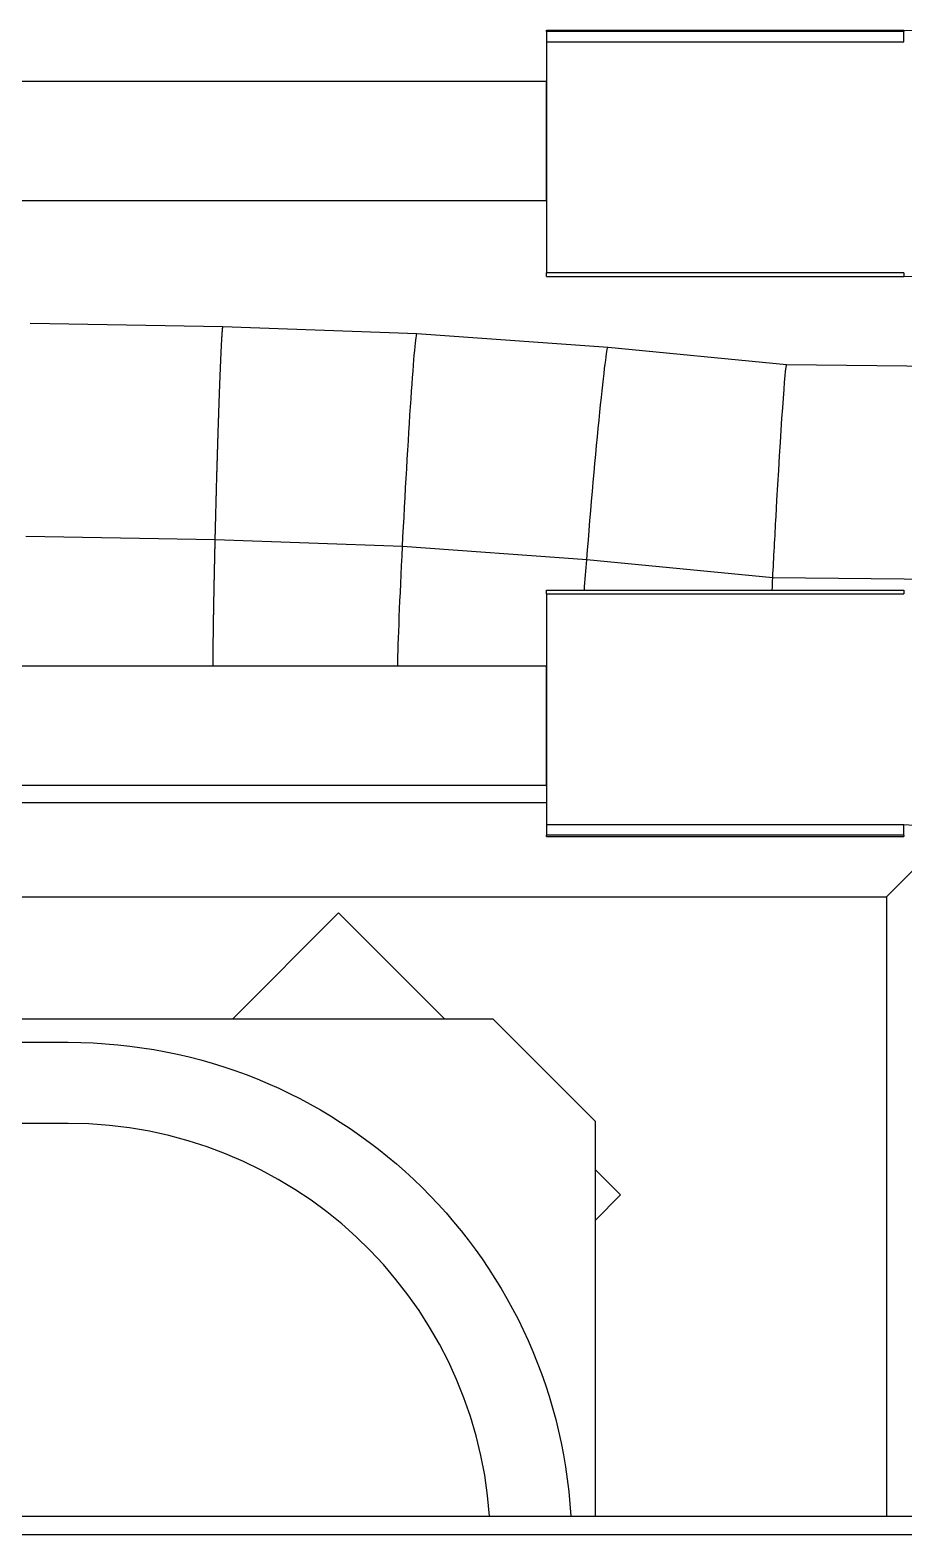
# Model space of a CAD drawing. Header units: millimetres. Extents: x -107267 to 109426, y -98906 to 83910.
# Drawn here: x 61703 to 61889.2, y 3534.8 to 3855.5 of the extents above; entities that cross this region are included whole.
import ezdxf

# ---------------------------------------------------------------- set-up
doc = ezdxf.new("R2010")
doc.units = ezdxf.units.MM
doc.layers.add('Top (Plan) View-HVACG_dwg', color=254, linetype='Continuous')
doc.layers.add('Top (Plan) View-Paredes', color=254, linetype='Continuous')

# ---------------------------------------------------------------- blocks, each defined once
blk = doc.blocks.new('*U232')
at = {"layer": 'Top (Plan) View-HVACG_dwg', "color": 0, "linetype": 'ByBlock', "lineweight": -2}
for p, q in [((160818.44, 165057.19), (160818.44, 165057.48)), ((160818.44, 165057.48), (160894.64, 165057.48)), ((160818.44, 165057.19), (160818.44, 165054.99)), ((160894.64, 165057.19), (160818.44, 165057.19)), ((160894.64, 165057.48), (160894.64, 165057.19)), ((160894.64, 165054.99), (160894.64, 165057.19)), ((160818.44, 165054.99), (160818.44, 165005.74)), ((160818.44, 165054.99), (160894.64, 165054.99)), ((160818.44, 165046.52), (160313.92, 165046.52)), ((160818.44, 165021.12), (160818.44, 165046.52)), ((160818.44, 165021.12), (160313.92, 165021.12)), ((160818.44, 165004.94), (160818.44, 165005.74)), ((160894.64, 165005.74), (160818.44, 165005.74)), ((160818.44, 165004.94), (160894.64, 165004.94)), ((160894.64, 165005.74), (160894.64, 165004.94)), ((160708.39, 164995.01), (160749.51, 164994.29)), ((160749.51, 164994.29), (160790.86, 164992.82)), ((160790.86, 164992.82), (160831.61, 164989.9)), ((160831.61, 164989.9), (160869.65, 164986.21)), ((160869.65, 164986.21), (160907.8, 164985.81)), ((160747.85, 164948.83), (160707.47, 164949.54)), ((160787.77, 164947.41), (160747.85, 164948.83)), ((160827.05, 164944.6), (160787.77, 164947.41)), ((160866.7, 164940.75), (160827.05, 164944.6)), ((160909.34, 164940.31), (160866.7, 164940.75)), ((160818.44, 164937.31), (160818.44, 164938.11)), ((160818.44, 164938.11), (160894.64, 164938.11)), ((160818.44, 164937.31), (160818.44, 164888.06)), ((160818.44, 164937.31), (160894.64, 164937.31)), ((160894.64, 164938.11), (160894.64, 164937.31)), ((160818.44, 164921.92), (160313.92, 164921.92)), ((160818.44, 164896.52), (160818.44, 164921.92)), ((160313.92, 164896.52), (160818.44, 164896.52)), ((160818.44, 164892.75), (160291.67, 164892.75)), ((160818.44, 164888.06), (160818.44, 164885.85)), ((160894.64, 164888.06), (160818.44, 164888.06)), ((160818.44, 164885.57), (160818.44, 164885.85)), ((160894.64, 164885.85), (160818.44, 164885.85)), ((160894.64, 164885.85), (160894.64, 164888.06)), ((160894.64, 164885.85), (160894.64, 164885.57)), ((160818.44, 164885.57), (160894.64, 164885.57)), ((160902.18, 164884.01), (160890.93, 164872.75)), ((160291.28, 164872.75), (160890.93, 164872.75)), ((160890.93, 164872.75), (160890.93, 164740.72)), ((160751.59, 164846.72), (160774.16, 164869.29)), ((160774.16, 164869.29), (160796.73, 164846.72)), ((160228.73, 164846.72), (160807.04, 164846.72)), ((160807.04, 164846.72), (160828.84, 164824.92)), ((160516.34, 164841.72), (160716.54, 164841.72)), ((160828.84, 164824.92), (160828.84, 164740.72)), ((160716.54, 164824.42), (160516.34, 164824.42)), ((160828.84, 164814.61), (160834.27, 164809.18)), ((160834.27, 164809.18), (160828.84, 164803.75))]:
    blk.add_line(p, q, dxfattribs=at)
at = {"layer": 'Top (Plan) View-HVACG_dwg', "color": 0, "linetype": 'ByBlock', "lineweight": -2, "extrusion": (0, 0, -1)}
for centre, radius, end in [((-160894.64, 164866.52), 190.95, 180), ((-160716.54, 164734.42), 107.3, 176.634)]:
    blk.add_arc(centre, radius, 90, end, dxfattribs=at)
at = {"layer": 'Top (Plan) View-HVACG_dwg', "color": 0, "linetype": 'ByBlock', "lineweight": -2}
for centre, radius, start in [((160894.64, 164866.52), 138.41, 0), ((160894.64, 164866.52), 21.53, 0), ((160716.54, 164734.42), 90, 4.014)]:
    blk.add_arc(centre, radius, start, 90, dxfattribs=at)
at = {"layer": 'Top (Plan) View-HVACG_dwg', "color": 0, "linetype": 'ByBlock', "lineweight": -2, "extrusion": (0, 0, -1)}
for centre, major_axis, ratio, start_param, end_param in [((160788.85, 164955.37), (2.01, 37.45), 0.017746, -1.785829, 0.000321), ((160867.65, 164948.72), (-2.01, -37.48), 0.014222, 1.706854, 3.140977), ((160867.65, 164948.72), (2.01, 37.48), 0.014222, -1.786039, -1.434739), ((160788.85, 164955.37), (2.01, 37.45), 0.017746, 3.607388, 4.497356), ((160828.45, 164952.53), (3.15, 37.37), 0.02007, 4.31461, 4.496784), ((160867.65, 164948.72), (-2.01, -37.48), 0.014222, 1.282933, 1.355554)]:
    blk.add_ellipse(centre, major_axis=major_axis, ratio=ratio, start_param=start_param, end_param=end_param, dxfattribs=at)
at = {"layer": 'Top (Plan) View-HVACG_dwg', "color": 0, "linetype": 'ByBlock', "lineweight": -2, "extrusion": (-2.79162e-19, -7.19149e-19, -1)}
blk.add_ellipse((160828.45, 164952.53), major_axis=(3.15, 37.37), ratio=0.02007, start_param=-1.786402, end_param=0.000252, dxfattribs=at)
at = {"layer": 'Top (Plan) View-HVACG_dwg', "color": 0, "linetype": 'ByBlock', "lineweight": -2}
for points, knots in [([(160747.85, 164948.83), (160747.85, 164948.98), (160747.86, 164949.28), (160747.87, 164949.73), (160747.88, 164950.17), (160747.89, 164950.62), (160747.9, 164951.08), (160747.92, 164951.53), (160747.93, 164951.98), (160747.94, 164952.43), (160747.95, 164952.89), (160747.96, 164953.34), (160747.97, 164953.8), (160747.98, 164954.25), (160748, 164954.71), (160748.01, 164955.16), (160748.02, 164955.62), (160748.03, 164956.07), (160748.04, 164956.53), (160748.06, 164956.99), (160748.07, 164957.44), (160748.08, 164957.9), (160748.09, 164958.36), (160748.1, 164958.81), (160748.12, 164959.27), (160748.13, 164959.72), (160748.14, 164960.18), (160748.15, 164960.63), (160748.17, 164961.09), (160748.18, 164961.54), (160748.19, 164961.99), (160748.21, 164962.44), (160748.22, 164962.89), (160748.23, 164963.34), (160748.24, 164963.79), (160748.26, 164964.24), (160748.27, 164964.69), (160748.28, 164965.13), (160748.3, 164965.58), (160748.31, 164966.02), (160748.32, 164966.46), (160748.34, 164966.9), (160748.35, 164967.34), (160748.36, 164967.78), (160748.38, 164968.21), (160748.39, 164968.65), (160748.4, 164969.08), (160748.42, 164969.51), (160748.43, 164969.94), (160748.44, 164970.37), (160748.46, 164970.79), (160748.47, 164971.21), (160748.48, 164971.63), (160748.5, 164972.05), (160748.51, 164972.47), (160748.52, 164972.88), (160748.54, 164973.29), (160748.55, 164973.7), (160748.56, 164974.11), (160748.57, 164974.51), (160748.59, 164974.91), (160748.6, 164975.31), (160748.61, 164975.71), (160748.63, 164976.1), (160748.64, 164976.49), (160748.65, 164976.88), (160748.67, 164977.26), (160748.68, 164977.64), (160748.69, 164978.02), (160748.71, 164978.39), (160748.72, 164978.77), (160748.73, 164979.13), (160748.75, 164979.5), (160748.76, 164979.86), (160748.77, 164980.22), (160748.79, 164980.57), (160748.8, 164980.92), (160748.81, 164981.27), (160748.82, 164981.62), (160748.84, 164981.96), (160748.85, 164982.29), (160748.86, 164982.63), (160748.87, 164982.95), (160748.89, 164983.28), (160748.9, 164983.6), (160748.91, 164983.92), (160748.92, 164984.23), (160748.94, 164984.54), (160748.95, 164984.85), (160748.96, 164985.15), (160748.97, 164985.44), (160748.99, 164985.74), (160749, 164986.02), (160749.01, 164986.31), (160749.02, 164986.59), (160749.03, 164986.86), (160749.04, 164987.13), (160749.06, 164987.4), (160749.07, 164987.66), (160749.08, 164987.92), (160749.09, 164988.17), (160749.1, 164988.42), (160749.11, 164988.66), (160749.12, 164988.9), (160749.14, 164989.13), (160749.15, 164989.36), (160749.16, 164989.58), (160749.17, 164989.8), (160749.18, 164990.02), (160749.19, 164990.23), (160749.2, 164990.43), (160749.21, 164990.63), (160749.22, 164990.82), (160749.23, 164991.01), (160749.24, 164991.2), (160749.25, 164991.38), (160749.26, 164991.55), (160749.27, 164991.72), (160749.28, 164991.88), (160749.29, 164992.04), (160749.3, 164992.19), (160749.31, 164992.34), (160749.32, 164992.49), (160749.33, 164992.62), (160749.33, 164992.75), (160749.34, 164992.88), (160749.35, 164993), (160749.36, 164993.12), (160749.37, 164993.23), (160749.38, 164993.33), (160749.38, 164993.43), (160749.39, 164993.53), (160749.4, 164993.62), (160749.41, 164993.7), (160749.42, 164993.78), (160749.42, 164993.85), (160749.43, 164993.92), (160749.44, 164993.98), (160749.44, 164994.04), (160749.45, 164994.09), (160749.46, 164994.13), (160749.47, 164994.17), (160749.47, 164994.2), (160749.48, 164994.23), (160749.48, 164994.26), (160749.49, 164994.27), (160749.5, 164994.28), (160749.5, 164994.29), (160749.5, 164994.29), (160749.51, 164994.29)], [0, 0, 0, 0, 0.003876, 0.0077519, 0.0116279, 0.0155039, 0.0193798, 0.0232558, 0.0271318, 0.0310078, 0.0348837, 0.0387597, 0.0426357, 0.0465116, 0.0503876, 0.0542636, 0.0581395, 0.0620155, 0.0658915, 0.0697674, 0.0736434, 0.0775194, 0.0813953, 0.0852713, 0.0891473, 0.0930233, 0.0968992, 0.1007752, 0.1046512, 0.1085271, 0.1124031, 0.1162791, 0.120155, 0.124031, 0.127907, 0.1317829, 0.1356589, 0.1395349, 0.1434109, 0.1472868, 0.1511628, 0.1550388, 0.1589147, 0.1627907, 0.1666667, 0.1705426, 0.1744186, 0.1782946, 0.1821705, 0.1860465, 0.1899225, 0.1937984, 0.1976744, 0.2015504, 0.2054264, 0.2093023, 0.2131783, 0.2170543, 0.2209302, 0.2248062, 0.2286822, 0.2325581, 0.2364341, 0.2403101, 0.244186, 0.248062, 0.251938, 0.255814, 0.2596899, 0.2635659, 0.2674419, 0.2713178, 0.2751938, 0.2790698, 0.2829457, 0.2868217, 0.2906977, 0.2945736, 0.2984496, 0.3023256, 0.3062016, 0.3100775, 0.3139535, 0.3178295, 0.3217054, 0.3255814, 0.3294574, 0.3333333, 0.3372093, 0.3410853, 0.3449612, 0.3488372, 0.3527132, 0.3565891, 0.3604651, 0.3643411, 0.3682171, 0.372093, 0.375969, 0.379845, 0.3837209, 0.3875969, 0.3914729, 0.3953488, 0.3992248, 0.4031008, 0.4069767, 0.4108527, 0.4147287, 0.4186047, 0.4224806, 0.4263566, 0.4302326, 0.4341085, 0.4379845, 0.4418605, 0.4457364, 0.4496124, 0.4534884, 0.4573643, 0.4612403, 0.4651163, 0.4689922, 0.4728682, 0.4767442, 0.4806202, 0.4844961, 0.4883721, 0.4922481, 0.496124, 0.5, 0.503876, 0.5077519, 0.5116279, 0.5155039, 0.5193798, 0.5232558, 0.5271318, 0.5310078, 0.5348837, 0.5387597, 0.5426357, 0.5465116, 0.5503876, 0.5542636, 0.5581395, 0.5620155, 0.5658915, 0.5683447, 0.5683447, 0.5683447, 0.5683447]), ([(160747.42, 164921.92), (160747.42, 164921.96), (160747.42, 164922.04), (160747.42, 164922.19), (160747.42, 164922.37), (160747.42, 164922.55), (160747.42, 164922.74), (160747.42, 164922.94), (160747.42, 164923.13), (160747.42, 164923.34), (160747.42, 164923.55), (160747.42, 164923.76), (160747.42, 164923.98), (160747.42, 164924.2), (160747.42, 164924.43), (160747.42, 164924.66), (160747.42, 164924.9), (160747.43, 164925.14), (160747.43, 164925.39), (160747.43, 164925.64), (160747.43, 164925.89), (160747.43, 164926.15), (160747.44, 164926.42), (160747.44, 164926.69), (160747.44, 164926.96), (160747.44, 164927.24), (160747.45, 164927.53), (160747.45, 164927.81), (160747.45, 164928.1), (160747.46, 164928.4), (160747.46, 164928.7), (160747.47, 164929), (160747.47, 164929.31), (160747.47, 164929.63), (160747.48, 164929.94), (160747.48, 164930.26), (160747.49, 164930.59), (160747.49, 164930.91), (160747.5, 164931.25), (160747.5, 164931.58), (160747.51, 164931.92), (160747.51, 164932.27), (160747.52, 164932.61), (160747.52, 164932.96), (160747.53, 164933.32), (160747.54, 164933.67), (160747.54, 164934.04), (160747.55, 164934.4), (160747.55, 164934.77), (160747.56, 164935.14), (160747.57, 164935.51), (160747.58, 164935.89), (160747.58, 164936.27), (160747.59, 164936.65), (160747.6, 164937.04), (160747.6, 164937.43), (160747.61, 164937.82), (160747.62, 164938.22), (160747.63, 164938.62), (160747.63, 164939.02), (160747.64, 164939.42), (160747.65, 164939.82), (160747.66, 164940.23), (160747.67, 164940.64), (160747.68, 164941.06), (160747.68, 164941.47), (160747.69, 164941.89), (160747.7, 164942.31), (160747.71, 164942.73), (160747.72, 164943.16), (160747.73, 164943.58), (160747.74, 164944.01), (160747.75, 164944.44), (160747.76, 164944.87), (160747.77, 164945.3), (160747.78, 164945.74), (160747.79, 164946.18), (160747.8, 164946.62), (160747.81, 164947.06), (160747.82, 164947.5), (160747.83, 164947.94), (160747.84, 164948.38), (160747.85, 164948.68), (160747.85, 164948.83)], [0.687683, 0.687683, 0.687683, 0.687683, 0.6899225, 0.6937984, 0.6976744, 0.7015504, 0.7054264, 0.7093023, 0.7131783, 0.7170543, 0.7209302, 0.7248062, 0.7286822, 0.7325581, 0.7364341, 0.7403101, 0.744186, 0.748062, 0.751938, 0.755814, 0.7596899, 0.7635659, 0.7674419, 0.7713178, 0.7751938, 0.7790698, 0.7829457, 0.7868217, 0.7906977, 0.7945736, 0.7984496, 0.8023256, 0.8062016, 0.8100775, 0.8139535, 0.8178295, 0.8217054, 0.8255814, 0.8294574, 0.8333333, 0.8372093, 0.8410853, 0.8449612, 0.8488372, 0.8527132, 0.8565891, 0.8604651, 0.8643411, 0.8682171, 0.872093, 0.875969, 0.879845, 0.8837209, 0.8875969, 0.8914729, 0.8953488, 0.8992248, 0.9031008, 0.9069767, 0.9108527, 0.9147287, 0.9186047, 0.9224806, 0.9263566, 0.9302326, 0.9341085, 0.9379845, 0.9418605, 0.9457364, 0.9496124, 0.9534884, 0.9573643, 0.9612403, 0.9651163, 0.9689922, 0.9728682, 0.9767442, 0.9806202, 0.9844961, 0.9883721, 0.9922481, 0.996124, 1, 1, 1, 1])]:
    blk.add_open_spline(points, degree=3, knots=knots, dxfattribs=at)
blk = doc.blocks.new('*U243')
at = {"layer": 'Top (Plan) View-Paredes', "color": 0, "linetype": 'ByBlock', "lineweight": -2}
for p, q in [((157594.84, 164740.72), (162796.34, 164740.72)), ((162796.34, 164736.72), (157594.84, 164736.72))]:
    blk.add_line(p, q, dxfattribs=at)

msp = doc.modelspace()

# ---------------------------------------------------------------- block references
at = {"layer": 'Top (Plan) View-HVACG_dwg'}
msp.add_blockref('*U232', (-99005.44, -161201.97), dxfattribs=at)
at = {"layer": 'Top (Plan) View-Paredes'}
msp.add_blockref('*U243', (-99005.44, -161201.97), dxfattribs=at)

doc.saveas('drawing.dxf')
